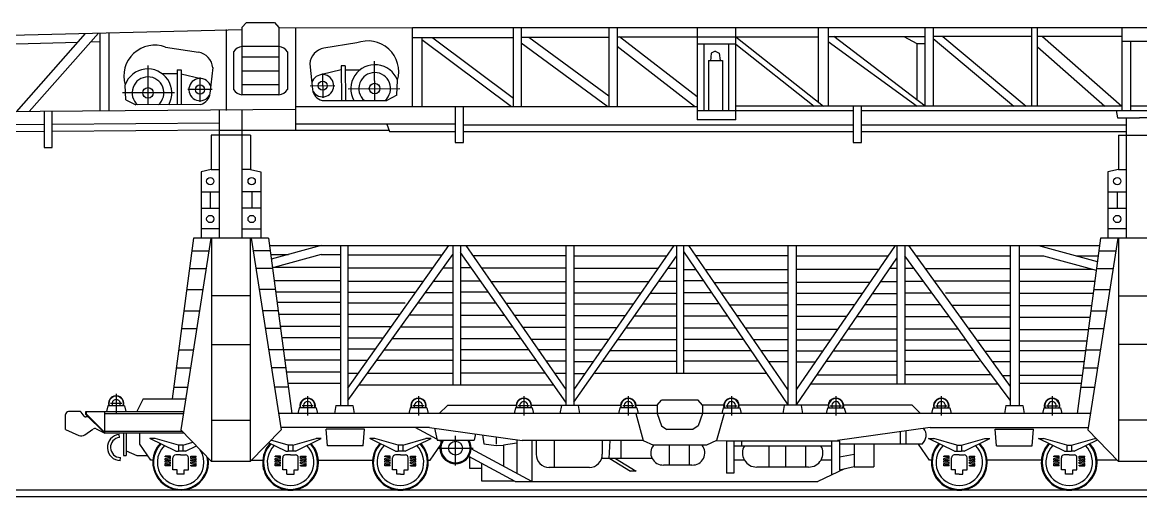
# Model space of a CAD drawing. Extents: x 232357 to 307872, y -9829 to 33775.
# Drawn here: x 252094 to 269903, y 26213 to 33775 of the extents above; entities that cross this region are included whole.
import ezdxf

# ---------------------------------------------------------------- set-up
doc = ezdxf.new("R2010")
doc.units = 0
doc.header["$LTSCALE"] = 750
doc.header["$MEASUREMENT"] = 0
doc.layers.get('0').update_dxf_attribs({"linetype": 'CONTINUOUS'})

msp = doc.modelspace()

# ---------------------------------------------------------------- linework, layer by layer
at = {"color": 0, "linetype": 'Continuous', "lineweight": -2}
for p, q in [((241644, 33313), (255591, 33662)), ((255340, 33659), (255340, 32369)), ((255662, 33775), (255591, 33695)), ((255591, 33695), (255591, 32622)), ((255662, 33775), (256109, 33775)), ((256109, 33775), (256180, 33695)), ((256180, 33695), (256180, 32622)), ((256180, 33695), (258305, 33690)), ((256445, 33695), (256445, 32058)), ((258305, 32432), (258305, 33690)), ((270168, 33690), (258305, 33690)), ((259913, 32432), (259913, 33690)), ((260037, 33690), (260037, 32432)), ((261434, 33690), (261434, 32432)), ((261566, 33690), (261566, 32432)), ((262839, 33690), (262839, 32219)), ((263456, 32219), (263456, 33690)), ((264773, 32502), (264773, 33690)), ((264927, 33690), (264927, 32437)), ((266471, 32437), (266471, 33690)), ((266597, 33690), (266597, 32437)), ((268169, 32437), (268169, 33690)), ((268259, 32437), (268259, 33690)), ((269606, 33690), (269606, 32369)), ((252001, 32350), (253102, 33599)), ((252202, 32352), (253307, 33605)), ((253326, 33605), (253326, 32361)), ((253471, 33609), (253471, 32362)), ((259913, 33529), (258305, 33529)), ((258457, 33529), (258457, 32432)), ((258457, 33504), (259883, 32432)), ((258630, 33529), (259913, 32565)), ((260037, 33536), (261434, 33536)), ((260161, 33536), (261434, 32601)), ((261566, 33546), (264773, 33546)), ((262839, 32585), (261602, 33546)), ((263456, 33546), (264854, 32437)), ((264927, 33549), (266471, 33549)), ((266471, 32437), (265015, 33549)), ((266130, 33549), (266337, 33438)), ((268169, 33548), (266597, 33548)), ((266597, 33516), (267886, 32437)), ((266755, 33548), (268081, 32437)), ((269606, 33550), (268259, 33550)), ((268340, 33550), (269603, 32437)), ((251788, 33429), (252978, 33459)), ((253183, 33464), (253326, 33468)), ((254374, 33379), (254897, 33298)), ((255457, 33307), (255457, 32706)), ((256180, 33391), (255591, 33391)), ((256314, 33307), (256314, 32706)), ((257419, 33446), (256897, 33361)), ((260037, 33446), (261419, 32432)), ((262799, 32432), (261566, 33389)), ((263456, 33429), (262839, 33429)), ((262946, 33429), (262946, 32369)), ((263129, 33314), (263062, 33281)), ((263129, 33314), (263190, 33282)), ((263337, 33429), (263337, 32369)), ((263456, 33429), (264703, 32437)), ((264927, 33471), (266346, 32437)), ((266337, 33438), (266337, 32540)), ((266337, 33438), (266471, 33438)), ((268259, 33385), (269333, 32437)), ((270168, 33467), (269606, 33467)), ((269741, 33467), (269741, 32369)), ((255591, 33225), (256180, 33225)), ((257706, 32536), (257701, 33155)), ((263020, 33164), (263020, 32369)), ((263020, 33164), (263246, 33164)), ((263062, 33281), (263054, 33158)), ((263190, 33282), (263206, 33164)), ((263246, 33164), (263246, 32369)), ((254095, 32467), (254095, 33086)), ((254559, 32955), (254324, 32953)), ((254559, 33017), (254559, 32463)), ((254559, 33017), (254624, 33017)), ((254624, 33017), (254624, 32463)), ((254624, 32955), (254934, 32880)), ((255125, 33053), (255082, 32643)), ((256180, 32999), (255591, 32999)), ((256671, 33113), (256717, 32704)), ((257172, 33020), (256863, 32942)), ((256874, 32960), (256878, 32569)), ((257172, 33082), (257176, 32528)), ((257237, 33082), (257172, 33082)), ((257237, 33082), (257242, 32528)), ((257238, 33020), (257472, 33020)), ((253743, 32542), (253729, 32779)), ((254923, 32898), (254923, 32507)), ((256180, 32780), (255591, 32780)), ((258056, 32614), (258069, 32851)), ((254517, 32650), (253691, 32650)), ((255118, 32703), (254727, 32703)), ((255591, 32622), (256180, 32622)), ((256680, 32763), (257071, 32766)), ((257282, 32716), (258108, 32722)), ((258056, 32614), (257901, 32528)), ((253743, 32542), (253899, 32458)), ((254934, 32466), (253899, 32458)), ((256445, 32432), (262839, 32432)), ((256867, 32528), (257901, 32528)), ((258988, 32432), (258988, 31857)), ((259120, 31857), (259120, 32432)), ((269606, 32437), (263456, 32437)), ((265324, 32437), (265324, 31862)), ((265455, 31862), (265455, 32437)), ((270066, 32440), (269741, 32440)), ((256445, 32386), (234050, 32204)), ((252440, 32354), (252440, 31779)), ((252571, 31779), (252571, 32354)), ((255236, 30335), (255236, 32376)), ((255596, 30335), (255596, 32379)), ((262841, 32369), (265324, 32369)), ((265455, 32369), (271992, 32369)), ((269512, 32369), (269535, 32252)), ((269535, 32252), (269884, 32252)), ((269680, 30335), (269680, 32252)), ((270234, 32252), (269884, 32252)), ((252440, 32145), (246172, 32094)), ((255235, 32168), (252571, 32146)), ((255236, 32058), (252571, 32036)), ((255236, 32058), (257933, 32058)), ((258988, 32154), (256445, 32154)), ((257901, 32154), (257940, 32036)), ((259120, 32140), (265324, 32140)), ((263456, 32219), (262839, 32219)), ((265455, 32142), (269680, 32142)), ((252440, 32035), (246172, 31984)), ((255729, 31977), (255103, 31977)), ((255103, 31977), (255103, 31431)), ((255729, 31977), (255729, 31431)), ((257940, 32036), (258988, 32036)), ((265324, 32032), (259120, 32032)), ((265455, 32035), (269680, 32035)), ((269548, 31977), (270173, 31977)), ((269548, 31977), (269548, 31431)), ((252440, 31779), (252571, 31779)), ((258988, 31857), (259120, 31857)), ((265324, 31862), (265455, 31862)), ((255103, 31431), (254939, 31393)), ((254939, 31393), (254939, 30335)), ((255103, 31431), (255236, 31431)), ((255729, 31431), (255596, 31431)), ((255729, 31431), (255894, 31393)), ((255894, 31393), (255894, 30335)), ((269548, 31431), (269383, 31393)), ((269383, 31393), (269383, 30335)), ((269548, 31431), (269680, 31431)), ((254939, 31075), (255236, 31075)), ((255087, 31075), (255087, 30812)), ((255894, 31075), (255596, 31075)), ((255746, 31075), (255746, 30812)), ((269383, 31075), (269680, 31075)), ((269531, 31075), (269531, 30812)), ((254939, 30812), (255236, 30812)), ((255894, 30812), (255596, 30812)), ((269383, 30812), (269680, 30812)), ((255236, 30481), (254939, 30481)), ((255596, 30481), (255894, 30481)), ((269680, 30481), (269383, 30481)), ((254818, 30335), (254481, 27775)), ((255094, 30335), (254620, 27278)), ((256014, 30335), (254818, 30335)), ((255108, 30335), (255108, 26773)), ((255724, 30335), (255724, 26773)), ((255739, 30335), (256213, 27278)), ((256014, 30335), (256383, 27537)), ((269262, 30335), (268893, 27537)), ((269538, 30335), (269064, 27278)), ((270458, 30335), (269262, 30335)), ((269553, 30335), (269553, 26773)), ((254792, 30134), (255063, 30134)), ((256040, 30134), (255770, 30134)), ((256030, 30217), (269247, 30217)), ((256851, 30217), (256059, 29999)), ((257161, 30217), (257161, 27666)), ((257278, 30217), (257278, 27666)), ((257278, 27945), (258884, 30217)), ((258951, 30217), (258951, 27996)), ((259072, 30217), (259072, 27996)), ((260749, 27721), (259072, 30107)), ((259154, 30217), (260749, 27924)), ((260749, 30217), (260749, 27667)), ((262470, 30217), (260874, 27924)), ((260874, 30217), (260874, 27667)), ((262509, 30217), (262509, 28176)), ((262621, 30217), (262621, 28176)), ((262621, 30124), (264284, 27678)), ((264284, 27920), (262707, 30217)), ((264284, 30217), (264284, 27678)), ((265994, 30217), (264422, 27927)), ((264422, 27678), (264422, 30217)), ((266019, 30217), (266019, 28012)), ((266150, 30217), (266150, 28012)), ((266204, 30217), (267823, 27968)), ((267823, 30211), (267823, 27666)), ((267968, 30209), (267968, 27666)), ((268279, 30217), (269213, 29960)), ((269236, 30134), (269507, 30134)), ((256049, 30074), (256332, 30074)), ((256851, 30074), (256099, 29867)), ((256851, 30074), (257161, 30074)), ((257278, 27744), (258951, 30076)), ((258772, 30064), (257278, 30064)), ((260749, 30052), (259268, 30052)), ((260874, 30051), (262354, 30051)), ((260874, 27721), (262509, 30045)), ((264284, 30051), (262821, 30051)), ((264422, 30051), (265880, 30051)), ((264422, 27678), (266019, 30016)), ((267002, 28886), (266150, 30050)), ((266324, 30050), (267823, 30050)), ((267968, 30052), (268358, 30052)), ((268358, 30052), (269195, 29822)), ((268877, 30052), (269225, 30052)), ((254755, 29851), (255019, 29851)), ((256078, 29851), (255814, 29851)), ((257161, 29867), (256076, 29867)), ((257278, 29860), (258632, 29860)), ((258796, 29860), (258951, 29860)), ((259244, 29861), (259072, 29861)), ((260749, 29854), (259406, 29854)), ((260874, 29855), (262218, 29855)), ((262375, 29855), (262509, 29855)), ((262621, 29837), (262817, 29837)), ((262968, 29837), (264284, 29837)), ((264422, 29842), (265737, 29842)), ((265909, 29855), (266019, 29855)), ((266150, 29855), (266293, 29855)), ((267823, 29848), (266470, 29848)), ((267968, 29838), (269137, 29838)), ((269199, 29851), (269463, 29851)), ((256103, 29662), (257161, 29662)), ((257278, 29648), (258482, 29648)), ((258644, 29648), (258951, 29648)), ((259386, 29647), (259072, 29647)), ((260749, 29640), (259555, 29640)), ((260874, 29643), (262071, 29643)), ((262231, 29650), (262509, 29650)), ((262947, 29655), (262621, 29655)), ((263110, 29629), (264284, 29629)), ((264422, 29634), (265594, 29634)), ((265772, 29645), (266019, 29645)), ((266438, 29646), (266150, 29646)), ((267823, 29651), (266611, 29651)), ((267968, 29649), (269172, 29649)), ((254712, 29516), (254967, 29516)), ((255724, 29414), (255108, 29414)), ((256121, 29516), (255866, 29516)), ((256127, 29481), (257161, 29481)), ((257278, 29475), (258360, 29475)), ((258514, 29468), (258951, 29468)), ((259517, 29473), (259072, 29473)), ((260749, 29455), (259684, 29455)), ((260874, 29463), (261951, 29463)), ((262096, 29458), (262509, 29458)), ((263072, 29461), (262621, 29461)), ((264284, 29456), (263229, 29456)), ((264422, 29457), (265473, 29457)), ((265634, 29452), (266019, 29452)), ((266582, 29460), (266150, 29460)), ((267823, 29456), (266798, 29456)), ((267968, 29456), (269146, 29456)), ((269156, 29516), (269411, 29516)), ((269553, 29414), (270168, 29414)), ((257161, 29310), (256149, 29310)), ((257278, 29304), (258190, 29304)), ((258397, 29304), (258951, 29304)), ((259640, 29298), (259072, 29298)), ((260749, 29292), (259797, 29292)), ((260874, 29287), (261821, 29287)), ((261975, 29286), (262509, 29286)), ((263192, 29285), (262621, 29285)), ((263356, 29271), (264284, 29271)), ((264422, 29276), (265349, 29276)), ((265515, 29279), (266019, 29279)), ((266719, 29273), (266150, 29273)), ((266889, 29266), (267823, 29266)), ((267968, 29263), (269121, 29263)), ((254666, 29178), (254914, 29178)), ((256167, 29178), (255918, 29178)), ((256174, 29124), (257161, 29124)), ((257278, 29123), (258111, 29123)), ((258258, 29110), (258951, 29110)), ((259072, 29106), (259775, 29106)), ((260749, 29103), (259929, 29103)), ((260874, 29101), (261694, 29101)), ((261840, 29094), (262509, 29094)), ((262621, 29094), (263322, 29094)), ((264284, 29095), (263477, 29095)), ((264422, 29091), (265221, 29091)), ((265382, 29083), (266019, 29083)), ((266859, 29082), (266150, 29082)), ((267823, 29076), (267026, 29076)), ((267968, 29075), (269096, 29075)), ((269110, 29178), (269359, 29178)), ((254628, 28892), (254870, 28892)), ((256204, 28892), (255962, 28892)), ((256200, 28931), (257161, 28931)), ((257278, 28925), (257971, 28925)), ((258121, 28920), (258951, 28920)), ((259909, 28916), (259072, 28916)), ((260749, 28909), (260064, 28909)), ((260874, 28910), (261560, 28910)), ((261706, 28904), (262509, 28904)), ((263453, 28901), (262621, 28901)), ((264284, 28899), (263611, 28899)), ((264422, 28886), (265081, 28886)), ((265248, 28887), (266019, 28887)), ((267002, 28886), (266150, 28886)), ((267348, 28393), (267002, 28886)), ((267823, 28892), (267158, 28892)), ((267968, 28878), (269070, 28878)), ((269072, 28892), (269314, 28892)), ((257161, 28747), (256224, 28747)), ((257278, 28746), (257844, 28746)), ((257987, 28733), (258951, 28733)), ((260039, 28732), (259072, 28732)), ((260749, 28721), (260195, 28721)), ((260874, 28722), (261430, 28722)), ((261575, 28717), (262509, 28717)), ((263576, 28719), (262621, 28719)), ((264284, 28713), (263740, 28713)), ((264422, 28714), (264963, 28714)), ((265131, 28716), (266019, 28716)), ((267119, 28706), (266150, 28706)), ((267823, 28702), (267294, 28702)), ((267968, 28698), (269046, 28698)), ((254584, 28555), (254818, 28555)), ((255108, 28637), (255724, 28637)), ((256249, 28555), (256015, 28555)), ((257161, 28555), (256249, 28555)), ((257278, 28568), (257718, 28568)), ((257859, 28554), (258951, 28554)), ((260163, 28554), (259072, 28554)), ((260749, 28553), (260311, 28553)), ((260874, 28552), (261306, 28552)), ((261451, 28541), (262509, 28541)), ((262621, 28541), (263697, 28541)), ((264284, 28540), (263858, 28540)), ((264422, 28538), (264842, 28538)), ((265009, 28537), (266019, 28537)), ((267226, 28542), (266150, 28542)), ((267823, 28527), (267420, 28527)), ((267968, 28542), (269026, 28542)), ((269028, 28555), (269262, 28555)), ((270168, 28637), (269553, 28637)), ((257161, 28392), (256271, 28392)), ((257278, 28391), (257593, 28391)), ((257739, 28388), (258951, 28388)), ((260281, 28386), (259072, 28386)), ((260749, 28375), (260435, 28375)), ((260874, 28370), (261181, 28370)), ((261334, 28375), (262509, 28375)), ((263813, 28372), (262621, 28372)), ((264284, 28363), (263980, 28363)), ((264422, 28364), (264722, 28364)), ((264898, 28374), (266019, 28374)), ((267339, 28368), (266150, 28368)), ((267823, 27750), (267348, 28393)), ((267823, 28362), (267540, 28362)), ((267968, 28368), (269003, 28368)), ((254544, 28265), (254773, 28265)), ((256289, 28265), (256060, 28265)), ((257161, 28198), (256296, 28198)), ((257278, 28184), (257447, 28184)), ((257592, 28182), (258951, 28182)), ((260424, 28184), (259072, 28184)), ((260749, 28175), (260574, 28175)), ((260874, 28176), (261047, 28176)), ((263946, 28176), (261209, 28176)), ((264749, 28157), (266019, 28157)), ((267522, 28158), (266150, 28158)), ((267714, 28146), (267823, 28146)), ((267968, 28152), (268974, 28152)), ((268988, 28265), (269217, 28265)), ((257161, 28015), (256320, 28015)), ((257458, 27996), (260556, 27996)), ((264650, 28012), (267630, 28012)), ((268957, 28018), (267968, 28018)), ((253588, 27852), (253588, 27541)), ((254507, 27959), (254725, 27959)), ((256326, 27959), (256107, 27959)), ((256637, 27818), (256637, 27506)), ((258402, 27818), (258402, 27506)), ((260080, 27818), (260080, 27506)), ((261744, 27818), (261744, 27506)), ((263386, 27818), (263386, 27506)), ((265050, 27818), (265050, 27506)), ((266728, 27818), (266728, 27506)), ((268493, 27818), (268493, 27506)), ((268951, 27959), (269170, 27959)), ((253454, 27661), (253433, 27572)), ((253723, 27661), (253454, 27661)), ((253677, 27696), (253500, 27696)), ((253723, 27661), (253744, 27572)), ((254018, 27775), (253917, 27572)), ((254018, 27775), (254697, 27775)), ((256503, 27627), (256481, 27537)), ((256771, 27627), (256503, 27627)), ((256726, 27662), (256548, 27662)), ((256771, 27627), (256792, 27537)), ((257088, 27666), (257067, 27537)), ((257088, 27666), (257357, 27666)), ((257357, 27666), (257378, 27537)), ((258268, 27627), (258247, 27537)), ((258536, 27627), (258268, 27627)), ((258491, 27662), (258313, 27662)), ((258536, 27627), (258558, 27537)), ((258862, 27667), (258733, 27537)), ((259956, 27667), (258862, 27667)), ((259946, 27627), (259925, 27537)), ((260214, 27627), (259946, 27627)), ((260169, 27662), (259991, 27662)), ((261620, 27667), (260204, 27667)), ((260214, 27627), (260236, 27537)), ((260678, 27666), (260656, 27537)), ((260946, 27666), (260967, 27537)), ((261610, 27627), (261588, 27537)), ((261878, 27627), (261610, 27627)), ((261833, 27662), (261655, 27662)), ((262206, 27667), (261868, 27667)), ((261878, 27627), (261899, 27537)), ((262206, 27671), (262272, 27754)), ((262206, 27671), (262206, 27537)), ((262859, 27754), (262272, 27754)), ((262924, 27671), (262859, 27754)), ((263262, 27671), (262924, 27671)), ((262924, 27671), (262924, 27537)), ((263252, 27627), (263231, 27537)), ((263252, 27627), (263521, 27627)), ((263298, 27662), (263475, 27662)), ((263510, 27678), (264927, 27678)), ((263521, 27627), (263542, 27537)), ((264227, 27666), (264206, 27537)), ((264496, 27666), (264517, 27537)), ((264916, 27627), (264894, 27537)), ((264916, 27627), (265184, 27627)), ((264961, 27662), (265139, 27662)), ((265173, 27678), (266257, 27678)), ((265184, 27627), (265206, 27537)), ((266257, 27678), (266397, 27537)), ((266594, 27627), (266572, 27537)), ((266594, 27627), (266862, 27627)), ((266639, 27662), (266817, 27662)), ((266862, 27627), (266884, 27537)), ((267758, 27666), (267737, 27537)), ((267758, 27666), (268026, 27666)), ((268026, 27666), (268048, 27537)), ((268359, 27627), (268338, 27537)), ((268359, 27627), (268628, 27627)), ((268404, 27662), (268582, 27662)), ((268628, 27627), (268649, 27537)), ((252781, 27283), (252781, 27522)), ((252781, 27283), (252781, 27522)), ((253007, 27572), (252831, 27572)), ((253007, 27572), (252831, 27572)), ((253079, 27496), (253031, 27560)), ((253079, 27496), (253031, 27560)), ((253147, 27484), (253103, 27484)), ((253147, 27484), (253103, 27484)), ((253107, 27572), (254665, 27572)), ((253107, 27523), (253107, 27572)), ((253107, 27523), (253107, 27572)), ((253407, 27223), (253107, 27523)), ((253407, 27223), (253107, 27523)), ((253118, 27529), (253118, 27572)), ((253118, 27529), (253118, 27572)), ((253407, 27235), (253118, 27529)), ((253407, 27235), (253118, 27529)), ((253407, 27223), (253407, 27572)), ((253407, 27537), (254660, 27537)), ((255108, 27432), (255724, 27432)), ((269104, 27537), (256173, 27537)), ((261863, 27537), (261981, 27109)), ((262206, 27537), (262271, 27343)), ((262924, 27537), (262859, 27343)), ((263268, 27537), (263149, 27109)), ((270168, 27432), (269553, 27432)), ((252781, 27283), (252993, 27190)), ((252781, 27283), (252993, 27190)), ((253090, 27199), (253219, 27289)), ((253090, 27199), (253219, 27289)), ((253270, 27293), (253407, 27223)), ((253270, 27293), (253407, 27223)), ((254644, 27253), (253407, 27253)), ((254223, 27253), (253407, 27253)), ((255108, 26773), (254620, 27278)), ((255724, 26773), (256213, 27278)), ((258580, 27315), (256222, 27315)), ((257542, 27287), (256934, 27287)), ((256955, 27024), (256934, 27287)), ((257521, 27024), (257542, 27287)), ((258695, 27129), (258351, 27315)), ((258580, 27315), (260054, 27109)), ((258656, 27304), (258698, 27115)), ((262271, 27343), (262359, 27282)), ((262771, 27282), (262359, 27282)), ((262859, 27343), (262771, 27282)), ((266550, 27315), (265077, 27109)), ((266076, 27255), (266076, 27050)), ((266165, 27268), (266165, 27050)), ((266550, 27315), (269070, 27315)), ((267610, 27024), (267588, 27287)), ((267588, 27287), (268196, 27287)), ((268175, 27024), (268196, 27287)), ((269553, 26773), (269064, 27278)), ((254673, 27223), (253407, 27223)), ((254252, 27223), (253407, 27223)), ((253641, 27156), (253636, 27205)), ((253707, 27223), (253707, 26871)), ((253745, 27223), (253745, 26871)), ((253967, 27050), (253967, 27223)), ((254538, 26936), (254126, 27140)), ((254208, 27140), (254126, 27140)), ((254578, 27034), (254208, 27140)), ((254652, 27034), (254811, 27080)), ((256288, 26936), (256013, 27072)), ((256328, 27034), (256053, 27113)), ((256402, 27034), (256772, 27140)), ((256442, 26936), (256854, 27140)), ((256854, 27140), (256772, 27140)), ((257708, 27140), (257626, 27140)), ((258038, 26936), (257626, 27140)), ((258078, 27034), (257708, 27140)), ((258152, 27034), (258522, 27140)), ((258192, 26936), (258604, 27140)), ((258604, 27140), (258522, 27140)), ((258698, 27115), (259287, 27115)), ((258766, 27091), (258720, 27115)), ((258993, 26711), (258993, 27183)), ((259309, 27213), (259287, 27115)), ((259424, 27197), (259444, 27053)), ((259640, 27156), (259640, 27051)), ((259969, 27121), (259969, 26584)), ((261981, 27109), (260054, 27109)), ((260209, 27109), (260209, 26455)), ((260276, 27109), (260276, 26889)), ((260565, 27107), (260565, 26680)), ((261329, 27109), (261329, 26889)), ((261451, 27109), (261432, 26824)), ((261625, 27109), (261625, 26824)), ((261981, 27109), (262144, 27032)), ((263149, 27109), (262987, 27032)), ((263149, 27109), (263307, 27106)), ((263307, 27106), (265108, 27106)), ((263307, 27106), (263307, 26586)), ((263427, 27106), (263427, 26586)), ((263545, 27106), (263545, 27025)), ((264979, 27106), (264979, 26557)), ((265108, 27106), (265108, 26638)), ((266938, 26936), (266526, 27140)), ((266526, 27140), (266608, 27140)), ((266978, 27034), (266608, 27140)), ((267052, 27034), (267422, 27140)), ((267092, 26936), (267504, 27140)), ((267422, 27140), (267504, 27140)), ((268276, 27140), (268358, 27140)), ((268688, 26936), (268276, 27140)), ((268728, 27034), (268358, 27140)), ((268802, 27034), (269172, 27140)), ((268842, 26936), (269216, 27121)), ((269172, 27140), (269198, 27140)), ((253745, 26946), (253915, 26871)), ((254140, 26795), (253967, 27050)), ((254538, 26936), (254578, 26936)), ((254652, 27034), (254578, 27034)), ((254578, 27034), (254578, 26936)), ((254652, 26936), (254578, 26936)), ((254652, 27034), (254652, 26936)), ((254692, 26936), (254652, 26936)), ((254692, 26936), (254867, 27023)), ((256288, 26936), (256328, 26936)), ((256402, 27034), (256328, 27034)), ((256328, 27034), (256328, 26936)), ((256402, 26936), (256328, 26936)), ((256402, 27034), (256402, 26936)), ((256442, 26936), (256402, 26936)), ((257521, 27024), (256955, 27024)), ((258038, 26936), (258078, 26936)), ((258078, 27034), (258078, 26936)), ((258152, 27034), (258078, 27034)), ((258152, 26936), (258078, 26936)), ((258152, 27034), (258152, 26936)), ((258192, 26936), (258152, 26936)), ((258590, 26795), (258763, 27050)), ((258722, 26987), (259275, 26987)), ((260209, 26455), (259242, 26977)), ((259444, 27053), (259640, 27030)), ((259640, 27030), (259754, 27034)), ((259969, 27066), (259754, 27034)), ((259754, 27034), (259754, 26701)), ((262987, 27032), (262144, 27032)), ((262397, 27032), (262397, 26719)), ((262712, 27032), (262712, 26725)), ((263427, 27025), (264979, 27025)), ((263981, 27025), (263981, 26685)), ((264246, 27025), (264246, 26685)), ((264564, 27025), (264564, 26685)), ((266422, 27050), (265108, 27050)), ((265341, 27050), (265341, 26690)), ((265654, 27050), (265654, 26690)), ((266540, 26795), (266367, 27050)), ((266938, 26936), (266978, 26936)), ((266978, 27034), (267052, 27034)), ((266978, 27034), (266978, 26936)), ((266978, 26936), (267052, 26936)), ((267052, 27034), (267052, 26936)), ((267092, 26936), (267052, 26936)), ((267610, 27024), (268175, 27024)), ((268688, 26936), (268728, 26936)), ((268728, 27034), (268728, 26936)), ((268728, 27034), (268802, 27034)), ((268728, 26936), (268802, 26936)), ((268802, 27034), (268802, 26936)), ((268842, 26936), (268802, 26936)), ((253654, 26787), (253655, 26836)), ((253707, 26871), (253745, 26871)), ((253915, 26871), (254088, 26871)), ((254173, 26795), (254140, 26795)), ((254368, 26847), (254368, 26858)), ((254454, 26858), (254368, 26858)), ((254454, 26847), (254368, 26847)), ((254368, 26821), (254454, 26841)), ((254368, 26802), (254454, 26821)), ((254368, 26802), (254368, 26821)), ((254368, 26782), (254454, 26802)), ((254368, 26762), (254454, 26782)), ((254368, 26762), (254368, 26782)), ((254368, 26742), (254454, 26762)), ((254368, 26723), (254454, 26743)), ((254368, 26723), (254368, 26742)), ((254368, 26703), (254368, 26714)), ((254454, 26714), (254368, 26714)), ((254454, 26847), (254454, 26858)), ((254454, 26821), (254454, 26841)), ((254454, 26782), (254454, 26802)), ((254454, 26743), (254454, 26762)), ((254454, 26703), (254454, 26714)), ((254491, 26642), (254491, 26834)), ((254615, 26879), (254536, 26879)), ((254615, 26879), (254694, 26879)), ((254739, 26642), (254739, 26834)), ((254776, 26858), (254862, 26858)), ((254776, 26847), (254776, 26858)), ((254776, 26847), (254862, 26847)), ((254776, 26821), (254776, 26841)), ((254862, 26821), (254776, 26841)), ((254862, 26802), (254776, 26821)), ((254776, 26782), (254776, 26802)), ((254862, 26782), (254776, 26802)), ((254862, 26762), (254776, 26782)), ((254776, 26743), (254776, 26762)), ((254862, 26742), (254776, 26762)), ((254862, 26723), (254776, 26743)), ((254776, 26714), (254862, 26714)), ((254776, 26703), (254776, 26714)), ((254862, 26847), (254862, 26858)), ((254862, 26802), (254862, 26821)), ((254862, 26762), (254862, 26782)), ((254862, 26723), (254862, 26742)), ((254862, 26703), (254862, 26714)), ((255724, 26773), (255108, 26773)), ((255745, 26795), (255923, 26795)), ((256118, 26847), (256118, 26858)), ((256204, 26858), (256118, 26858)), ((256204, 26847), (256118, 26847)), ((256118, 26821), (256204, 26841)), ((256118, 26802), (256204, 26821)), ((256118, 26802), (256118, 26821)), ((256118, 26782), (256204, 26802)), ((256118, 26762), (256204, 26782)), ((256118, 26762), (256118, 26782)), ((256118, 26742), (256204, 26762)), ((256118, 26723), (256204, 26743)), ((256118, 26723), (256118, 26742)), ((256118, 26703), (256118, 26714)), ((256204, 26714), (256118, 26714)), ((256204, 26847), (256204, 26858)), ((256204, 26821), (256204, 26841)), ((256204, 26782), (256204, 26802)), ((256204, 26743), (256204, 26762)), ((256204, 26703), (256204, 26714)), ((256241, 26642), (256241, 26834)), ((256365, 26879), (256286, 26879)), ((256365, 26879), (256444, 26879)), ((256489, 26642), (256489, 26834)), ((256526, 26858), (256612, 26858)), ((256526, 26847), (256526, 26858)), ((256526, 26847), (256612, 26847)), ((256526, 26821), (256526, 26841)), ((256612, 26821), (256526, 26841)), ((256612, 26802), (256526, 26821)), ((256526, 26782), (256526, 26802)), ((256612, 26782), (256526, 26802)), ((256612, 26762), (256526, 26782)), ((256526, 26743), (256526, 26762)), ((256612, 26742), (256526, 26762)), ((256612, 26723), (256526, 26743)), ((256526, 26714), (256612, 26714)), ((256526, 26703), (256526, 26714)), ((256612, 26847), (256612, 26858)), ((256612, 26802), (256612, 26821)), ((256612, 26762), (256612, 26782)), ((256612, 26723), (256612, 26742)), ((256612, 26703), (256612, 26714)), ((256808, 26795), (257673, 26795)), ((257954, 26858), (257868, 26858)), ((257868, 26847), (257868, 26858)), ((257954, 26847), (257868, 26847)), ((257868, 26821), (257954, 26841)), ((257868, 26802), (257868, 26821)), ((257868, 26802), (257954, 26821)), ((257868, 26782), (257954, 26802)), ((257868, 26762), (257868, 26782)), ((257868, 26762), (257954, 26782)), ((257868, 26742), (257954, 26762)), ((257868, 26723), (257954, 26743)), ((257868, 26723), (257868, 26742)), ((257954, 26714), (257868, 26714)), ((257868, 26703), (257868, 26714)), ((257954, 26847), (257954, 26858)), ((257954, 26821), (257954, 26841)), ((257954, 26782), (257954, 26802)), ((257954, 26743), (257954, 26762)), ((257954, 26703), (257954, 26714)), ((257991, 26642), (257991, 26834)), ((258115, 26879), (258036, 26879)), ((258115, 26879), (258194, 26879)), ((258239, 26642), (258239, 26834)), ((258276, 26847), (258276, 26858)), ((258276, 26858), (258362, 26858)), ((258276, 26847), (258362, 26847)), ((258362, 26821), (258276, 26841)), ((258276, 26821), (258276, 26841)), ((258362, 26802), (258276, 26821)), ((258362, 26782), (258276, 26802)), ((258276, 26782), (258276, 26802)), ((258362, 26762), (258276, 26782)), ((258362, 26742), (258276, 26762)), ((258276, 26743), (258276, 26762)), ((258362, 26723), (258276, 26743)), ((258276, 26703), (258276, 26714)), ((258276, 26714), (258362, 26714)), ((258362, 26847), (258362, 26858)), ((258362, 26802), (258362, 26821)), ((258362, 26762), (258362, 26782)), ((258362, 26723), (258362, 26742)), ((258362, 26703), (258362, 26714)), ((258558, 26795), (258590, 26795)), ((259944, 26455), (259204, 26855)), ((259215, 26849), (259215, 26668)), ((259408, 26745), (259408, 26466)), ((262124, 26824), (261320, 26824)), ((261448, 26824), (261777, 26621)), ((261540, 26824), (261870, 26621)), ((262757, 26717), (262306, 26717)), ((263427, 26801), (263591, 26801)), ((264815, 26801), (264979, 26801)), ((265341, 26884), (265108, 26841)), ((266573, 26795), (266540, 26795)), ((266854, 26858), (266768, 26858)), ((266768, 26847), (266768, 26858)), ((266854, 26847), (266768, 26847)), ((266768, 26821), (266854, 26841)), ((266768, 26802), (266768, 26821)), ((266768, 26802), (266854, 26821)), ((266768, 26782), (266854, 26802)), ((266768, 26762), (266768, 26782)), ((266768, 26762), (266854, 26782)), ((266768, 26742), (266854, 26762)), ((266768, 26723), (266854, 26743)), ((266768, 26723), (266768, 26742)), ((266854, 26714), (266768, 26714)), ((266768, 26703), (266768, 26714)), ((266854, 26847), (266854, 26858)), ((266854, 26821), (266854, 26841)), ((266854, 26782), (266854, 26802)), ((266854, 26743), (266854, 26762)), ((266854, 26703), (266854, 26714)), ((266891, 26642), (266891, 26834)), ((267015, 26879), (266936, 26879)), ((267015, 26879), (267094, 26879)), ((267139, 26642), (267139, 26834)), ((267176, 26847), (267176, 26858)), ((267176, 26858), (267262, 26858)), ((267176, 26847), (267262, 26847)), ((267262, 26821), (267176, 26841)), ((267176, 26821), (267176, 26841)), ((267262, 26802), (267176, 26821)), ((267262, 26782), (267176, 26802)), ((267176, 26782), (267176, 26802)), ((267262, 26762), (267176, 26782)), ((267262, 26742), (267176, 26762)), ((267176, 26743), (267176, 26762)), ((267262, 26723), (267176, 26743)), ((267176, 26703), (267176, 26714)), ((267176, 26714), (267262, 26714)), ((267262, 26847), (267262, 26858)), ((267262, 26802), (267262, 26821)), ((267262, 26762), (267262, 26782)), ((267262, 26723), (267262, 26742)), ((267262, 26703), (267262, 26714)), ((268323, 26795), (267458, 26795)), ((268518, 26847), (268518, 26858)), ((268604, 26858), (268518, 26858)), ((268604, 26847), (268518, 26847)), ((268518, 26821), (268604, 26841)), ((268518, 26802), (268604, 26821)), ((268518, 26802), (268518, 26821)), ((268518, 26782), (268604, 26802)), ((268518, 26762), (268604, 26782)), ((268518, 26762), (268518, 26782)), ((268518, 26742), (268604, 26762)), ((268518, 26723), (268604, 26743)), ((268518, 26723), (268518, 26742)), ((268518, 26703), (268518, 26714)), ((268604, 26714), (268518, 26714)), ((268604, 26847), (268604, 26858)), ((268604, 26821), (268604, 26841)), ((268604, 26782), (268604, 26802)), ((268604, 26743), (268604, 26762)), ((268604, 26703), (268604, 26714)), ((268641, 26642), (268641, 26834)), ((268765, 26879), (268686, 26879)), ((268765, 26879), (268844, 26879)), ((268889, 26642), (268889, 26834)), ((268926, 26858), (269012, 26858)), ((268926, 26847), (268926, 26858)), ((268926, 26847), (269012, 26847)), ((268926, 26821), (268926, 26841)), ((269012, 26821), (268926, 26841)), ((269012, 26802), (268926, 26821)), ((268926, 26782), (268926, 26802)), ((269012, 26782), (268926, 26802)), ((269012, 26762), (268926, 26782)), ((268926, 26743), (268926, 26762)), ((269012, 26742), (268926, 26762)), ((269012, 26723), (268926, 26743)), ((268926, 26714), (269012, 26714)), ((268926, 26703), (268926, 26714)), ((269012, 26847), (269012, 26858)), ((269012, 26802), (269012, 26821)), ((269012, 26762), (269012, 26782)), ((269012, 26723), (269012, 26742)), ((269012, 26703), (269012, 26714)), ((269531, 26795), (269208, 26795)), ((270168, 26773), (269553, 26773)), ((254454, 26703), (254368, 26703)), ((254557, 26642), (254491, 26642)), ((254557, 26570), (254557, 26642)), ((254673, 26570), (254557, 26570)), ((254673, 26642), (254739, 26642)), ((254673, 26570), (254673, 26642)), ((254776, 26703), (254862, 26703)), ((256204, 26703), (256118, 26703)), ((256307, 26642), (256241, 26642)), ((256307, 26570), (256307, 26642)), ((256307, 26570), (256423, 26570)), ((256423, 26570), (256423, 26642)), ((256423, 26642), (256489, 26642)), ((256526, 26703), (256612, 26703)), ((257954, 26703), (257868, 26703)), ((258057, 26642), (257991, 26642)), ((258057, 26570), (258057, 26642)), ((258115, 26570), (258057, 26570)), ((258115, 26570), (258173, 26570)), ((258173, 26642), (258239, 26642)), ((258173, 26570), (258173, 26642)), ((258276, 26703), (258362, 26703)), ((259215, 26668), (259408, 26668)), ((261125, 26680), (260480, 26680)), ((261870, 26621), (261777, 26621)), ((263427, 26586), (263307, 26586)), ((264615, 26685), (263791, 26685)), ((265185, 26655), (264762, 26455)), ((265341, 26690), (265108, 26638)), ((265341, 26690), (265654, 26690)), ((266854, 26703), (266768, 26703)), ((266957, 26642), (266891, 26642)), ((266957, 26570), (266957, 26642)), ((267015, 26570), (266957, 26570)), ((267015, 26570), (267073, 26570)), ((267073, 26570), (267073, 26642)), ((267073, 26642), (267139, 26642)), ((267176, 26703), (267262, 26703)), ((268604, 26703), (268518, 26703)), ((268707, 26642), (268641, 26642)), ((268707, 26570), (268707, 26642)), ((268823, 26570), (268707, 26570)), ((268823, 26642), (268889, 26642)), ((268823, 26570), (268823, 26642)), ((268926, 26703), (269012, 26703)), ((259408, 26466), (259923, 26466)), ((259944, 26455), (264762, 26455)), ((300770, 26317), (232993, 26317)), ((300770, 26213), (232993, 26213))]:
    msp.add_line(p, q, dxfattribs=at)
for centre, radius in [((254923, 32703), 73.7), ((256876, 32765), 73.7), ((257704, 32719), 84.4), ((254095, 32650), 84.4), ((255087, 31242), 58.2), ((255746, 31242), 58.2), ((269531, 31242), 58.2), ((255087, 30640), 58.2), ((255746, 30640), 58.2), ((269531, 30640), 58.2), ((258993, 26987), 110)]:
    msp.add_circle(centre, radius, dxfattribs=at)
for centre, radius, start, end in [((254202, 32918), 493, 69.4865, 196.379), ((255607, 33214), 177, 95.3906, 148.4439), ((256164, 33214), 177, 31.5561, 84.6094), ((256937, 33097), 267, 98.6056, 176.5465), ((257595, 32986), 493, 344.0876, 110.9801), ((254859, 33034), 267, 3.9201, 81.861), ((254091, 32649), 383, 330.8343, 160), ((257708, 32717), 383, 20.4666, 209.6323), ((257705, 32721), 253, 310.8067, 229.6018), ((254094, 32652), 253, 310.8648, 229.6599), ((254923, 32703), 177, 15.5134, 331.0452), ((256876, 32765), 177, 209.4214, 164.9532), ((254876, 32666), 208, 286.1787, 353.89), ((255607, 32798), 177, 211.5561, 264.6094), ((256164, 32798), 177, 275.3906, 328.4439), ((256923, 32728), 208, 186.5765, 254.2879), ((253588, 27696), 124, 343.5737, 196.4263), ((253588, 27696), 117, 343.5737, 196.4263), ((256637, 27662), 124, 343.5737, 196.4263), ((258402, 27662), 124, 343.5737, 196.4263), ((260080, 27662), 124, 343.5737, 196.4263), ((261744, 27662), 124, 343.5737, 196.4263), ((263386, 27662), 124, 343.5737, 196.4263), ((265050, 27662), 124, 343.5737, 196.4263), ((266728, 27662), 124, 343.5737, 196.4263), ((268493, 27662), 124, 343.5737, 196.4263), ((253588, 27696), 67.2, 328.4554, 211.5446), ((256637, 27662), 117, 343.5737, 196.4263), ((256637, 27662), 67.2, 328.4554, 211.5446), ((258402, 27662), 117, 343.5737, 196.4263), ((258402, 27662), 67.2, 328.4554, 211.5446), ((260080, 27662), 117, 343.5737, 196.4263), ((260080, 27662), 67.2, 328.4554, 211.5446), ((261744, 27662), 117, 343.5737, 196.4263), ((261744, 27662), 67.2, 328.4554, 211.5446), ((263386, 27662), 117, 343.5737, 196.4263), ((263386, 27662), 67.2, 328.4554, 211.5446), ((265050, 27662), 117, 343.5737, 196.4263), ((265050, 27662), 67.2, 328.4554, 211.5446), ((266728, 27662), 117, 343.5737, 196.4263), ((266728, 27662), 67.2, 328.4554, 211.5446), ((268493, 27662), 117, 343.5737, 196.4263), ((268493, 27662), 67.2, 328.4554, 211.5446), ((252831, 27522), 50, 90, 180), ((252831, 27522), 50, 90, 180), ((253007, 27542), 30, 36.9008, 90), ((253007, 27542), 30, 36.9008, 90), ((253103, 27514), 30, 216.9008, 270), ((253103, 27514), 30, 216.9008, 270), ((253248, 27249), 50, 62.9119, 125.0606), ((253248, 27249), 50, 62.9119, 125.0606), ((266301, 27192), 186, 310.2934, 37.9793), ((253033, 27281), 100, 246.2972, 305.0606), ((253033, 27281), 100, 246.2972, 305.0606), ((253658, 26997), 209, 96, 269), ((253658, 26997), 160, 96, 269), ((258993, 26987), 249, 149.0852, 30.9148), ((258993, 26987), 233, 146.6272, 33.3728), ((254615, 26761), 444, 137.5685, 8.9346), ((254615, 26761), 432, 137.1179, 11.2201), ((254615, 26761), 371, 134.2783, 32.4426), ((256365, 26761), 444, 137.5685, 42.4315), ((256365, 26761), 432, 137.1179, 42.8821), ((256365, 26761), 371, 134.2783, 45.7217), ((258115, 26761), 444, 137.5685, 42.4315), ((258115, 26761), 432, 137.1179, 42.8821), ((258115, 26761), 371, 134.2783, 45.7217), ((262298, 26913), 196, 142, 272), ((262765, 26913), 196, 268, 38), ((263787, 26910), 225, 149, 271), ((264618, 26910), 225, 269, 31), ((267015, 26761), 444, 137.5685, 42.4315), ((267015, 26761), 432, 137.1179, 42.8821), ((267015, 26761), 371, 134.2783, 45.7217), ((268765, 26761), 444, 137.5685, 42.4315), ((268765, 26761), 432, 137.1179, 42.8821), ((268765, 26761), 371, 134.2783, 45.7217), ((254536, 26834), 45, 90, 180), ((254694, 26834), 45, 0, 90), ((256286, 26834), 45, 90, 180), ((256444, 26834), 45, 0, 90), ((258036, 26834), 45, 90, 180), ((258194, 26834), 45, 0, 90), ((260481, 26885), 205, 179, 270), ((261124, 26885), 205, 270, 1), ((266936, 26834), 45, 90, 180), ((267094, 26834), 45, 0, 90), ((268686, 26834), 45, 90, 180), ((268844, 26834), 45, 0, 90)]:
    msp.add_arc(centre, radius, start, end, dxfattribs=at)

doc.saveas('drawing.dxf')
